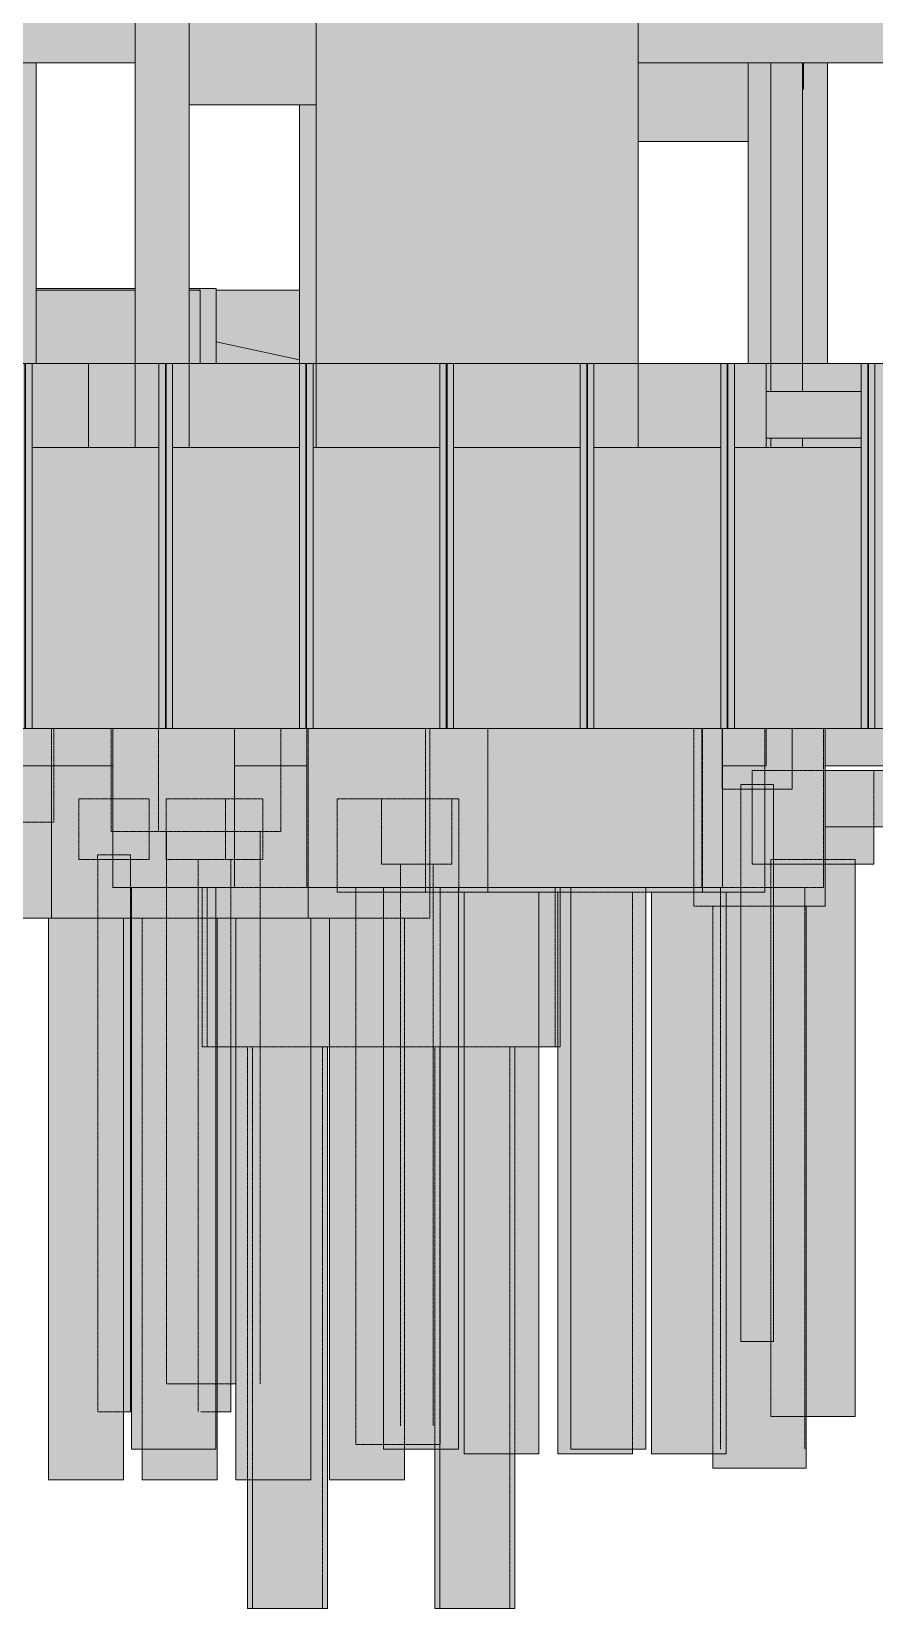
# Model space of a CAD drawing. Header units: centimetres. Extents: x -28 to 30806, y -3196 to 88064.
# Drawn here: x 25798 to 26699, y 78180 to 79864 of the extents above; entities that cross this region are included whole.
import ezdxf

# ---------------------------------------------------------------- set-up
doc = ezdxf.new("R2010")
doc.units = ezdxf.units.CM
doc.linetypes.add('Centro', pattern=[3.175, 0.635, -0.47625, 1.5875, -0.47625])
doc.linetypes.add('Traço', pattern=[0.635, 0.3175, -0.3175])
for name, color, linetype, lineweight in [('A-FLOR', 7, 'Continuous', 25), ('A-FLOR-LEVL', 7, 'Continuous', 9), ('S-BEAM', 7, 'Continuous', 25), ('S-COLS', 7, 'Continuous', 25), ('S-FNDN', 7, 'Continuous', 25), ('S-FNDN-HDLN', 7, 'Traço', 9)]:
    doc.layers.add(name, color=color, linetype=linetype, lineweight=lineweight)

# ---------------------------------------------------------------- blocks, each defined once
blk = doc.blocks.new('Estaca W Gerdau - W250X32_7-3763720-CT H 002 - CRT ESQ')
at = {"layer": 'S-FNDN', "linetype": 'Traço', "lineweight": 9, "true_color": 0xa4b9db}
blk.add_hatch(color=9, dxfattribs=at).paths.add_polyline_path([(-1880.1, 79120), (-1871.6, 79120), (-1871.6, 79510), (-1886.2, 79510), (-1886.2, 79120)], flags=0)
at = {"layer": 'S-FNDN', "lineweight": 9}
for p, q in [((-1886.2, 79510), (-1886.2, 79120)), ((-1871.6, 79510), (-1886.2, 79510)), ((-1879.3, 79120), (-1879.3, 79510)), ((-1878.5, 79510), (-1878.5, 79120)), ((-1871.6, 79510), (-1871.6, 79120)), ((-1871.6, 79120), (-1886.2, 79120))]:
    blk.add_line(p, q, dxfattribs=at)
blk = doc.blocks.new('PED_BLRET-1EST_R01_2019 - 75x75x65-V10-CT H 002 - CRT ESQ')
at = {"layer": 'S-FNDN-HDLN'}
for p, q in [((1305.6, 79340), (1340.6, 79340)), ((1305.6, 79335), (1305.6, 79340)), ((1340.6, 79340), (1340.6, 79335)), ((1340.6, 79335), (1305.6, 79335))]:
    blk.add_line(p, q, dxfattribs=at)
blk = doc.blocks.new('PED_BLRET-1EST_EXCENTRICA_R01_2019 - 110x130x100-V13-CT H 002 - CRT ESQ')
at = {"layer": 'S-FNDN-HDLN'}
for p, q in [((-326, 78945), (-326, 78950)), ((-236, 78950), (-236, 78945)), ((-251.6, 78945), (-326, 78945))]:
    blk.add_line(p, q, dxfattribs=at)
blk = doc.blocks.new('PED_BLRET-1EST_EXCENTRICA_R01_2019 - 110x130x100-3841337-CT H 002 - CRT ESQ')
at = {"layer": 'S-FNDN-HDLN'}
for p, q in [((117.3, 78980), (175.1, 78980)), ((117.3, 78975), (117.3, 78980)), ((175.1, 78975), (117.3, 78975)), ((175.1, 78980), (207.3, 78980)), ((207.3, 78975), (175.1, 78975)), ((207.3, 78980), (207.3, 78975))]:
    blk.add_line(p, q, dxfattribs=at)
blk = doc.blocks.new('PED_BLRET-1EST_R01_2019 - 75x75x65-V4-CT H 002 - CRT ESQ')
at = {"layer": 'S-FNDN-HDLN'}
for p, q in [((85.1, 79060), (110.9, 79060)), ((85.1, 79055), (85.1, 79060)), ((110.9, 79055), (85.1, 79055)), ((110.9, 79060), (120.1, 79060)), ((120.1, 79055), (110.9, 79055)), ((120.1, 79060), (120.1, 79055))]:
    blk.add_line(p, q, dxfattribs=at)

msp = doc.modelspace()

# ---------------------------------------------------------------- hatches: boundary and pattern name
at = {"layer": 'A-FLOR', "true_color": 0xc0c0c0}
msp.add_hatch(color=9, dxfattribs=at).paths.add_polyline_path([(26084.56, 79510), (26084.51, 79513.64), (25995.77, 79532.84), (25995.77, 79510), (26084.51, 79510)], flags=0)
at = {"layer": 'S-BEAM', "true_color": 0xc0c0c0}
for points in [[(25639.09, 79831), (25909.08, 79831), (25909.08, 79916), (25286.06, 79916), (25286.06, 79831), (25432.3, 79831)], [(26673.02, 79831), (26879.82, 79831), (26879.81, 79916), (26446.07, 79916), (26446.07, 79831), (26622.81, 79831)], [(26052.66, 79786), (26102.33, 79786), (26102.33, 79888), (25966.81, 79888), (25966.81, 79786)], [(26563.81, 79747), (26563.81, 79831), (26446.07, 79831), (26446.07, 79747), (26516.79, 79747)], [(26622.81, 79803), (26622.81, 79831), (26621.56, 79830.89), (26621.56, 79803)], [(25994.27, 79510), (25995.77, 79510), (25995.77, 79590), (25978.02, 79590), (25978.02, 79588), (25978.67, 79588), (25978.67, 79510)], [(25904.06, 79510), (25909.08, 79510), (25909.08, 79588), (25901.92, 79588), (25901.92, 79510)], [(25966.82, 79510), (25978.67, 79510), (25978.67, 79588), (25966.81, 79588), (25966.81, 79510)], [(26084.56, 79513.63), (26084.56, 79588), (25995.77, 79588), (25995.77, 79532.84), (26084.51, 79513.64)], [(26673.02, 79015), (26775.94, 79015), (26775.94, 79075), (26645.81, 79075), (26645.81, 79015), (26666.02, 79015)]]:
    msp.add_hatch(color=9, dxfattribs=at).paths.add_polyline_path(points, flags=0)
h = msp.add_hatch(color=9, dxfattribs=at)
h.paths.add_polyline_path([(25845.88, 79588), (25909.08, 79588), (25909.08, 79590), (25803.31, 79590), (25803.31, 79588), (25809.28, 79588)], flags=0)
h.paths.add_polyline_path([(25582.56, 79588), (25592.81, 79588), (25592.81, 79590), (25561.81, 79590), (25561.81, 79588), (25566.46, 79588)], flags=0)
h.paths.add_polyline_path([(25976, 79588), (25978.02, 79588), (25978.02, 79590), (25966.81, 79589.89), (25966.81, 79588)], flags=0)
h.paths.add_polyline_path([(25619.81, 79588), (25753.31, 79588.23), (25753.31, 79590), (25619.81, 79590), (25619.81, 79589.47)], flags=0)
h = msp.add_hatch(color=9, dxfattribs=at)
h.paths.add_polyline_path([(25286.06, 79510), (25592.81, 79510), (25592.81, 79588), (25286.06, 79588), (25286.06, 79519.79)], flags=0)
h.paths.add_polyline_path([(25901.92, 79510), (25901.92, 79588), (25803.31, 79588), (25803.31, 79510), (25897.57, 79510)], flags=0)
h.paths.add_polyline_path([(25753.31, 79510), (25753.31, 79588), (25619.81, 79588), (25619.81, 79510), (25742.48, 79510)], flags=0)
h = msp.add_hatch(color=9, dxfattribs=at)
h.paths.add_polyline_path([(25689.61, 79080), (25885.34, 79080), (25885.34, 79120), (25401.76, 79120), (25401.76, 79080), (25639.09, 79080)], flags=0)
h.paths.add_polyline_path([(25334.51, 79120), (25334.51, 79120), (25328.91, 79120)], flags=0)
h.paths.add_polyline_path([(25432.3, 79420), (25484.51, 79420), (25484.51, 79510), (25349.11, 79510), (25349.11, 79420)], flags=0)
h.paths.add_polyline_path([(25499.11, 79420), (25634.51, 79420), (25634.51, 79510), (25499.11, 79510), (25499.11, 79443.74)], flags=0)
h.paths.add_polyline_path([(25334.51, 79420), (25334.51, 79510), (25286.06, 79510), (25286.06, 79420), (25328.91, 79420)], flags=0)
h.paths.add_polyline_path([(25859.12, 79420), (25859.12, 79510), (25799.11, 79510), (25799.11, 79420), (25845.88, 79420)], flags=0)
h.paths.add_polyline_path([(25784.51, 79420), (25784.51, 79510), (25649.11, 79510), (25649.11, 79420), (25753.57, 79420)], flags=0)
h = msp.add_hatch(color=9, dxfattribs=at)
h.paths.add_polyline_path([(26015.34, 79080), (26092.28, 79080), (26092.12, 79120), (26015.34, 79120), (26015.34, 79090.73)], flags=0)
h.paths.add_polyline_path([(26099.11, 79420), (26102.33, 79420), (26102.33, 79510), (26099.11, 79510), (26099.11, 79443.74)], flags=0)
h.paths.add_polyline_path([(26082.26, 79420), (26084.51, 79420), (26084.51, 79510), (25966.81, 79510), (25966.81, 79420), (26052.66, 79420)], flags=0)
h = msp.add_hatch(color=9, dxfattribs=at)
h.paths.add_polyline_path([(26575.81, 79080), (26575.81, 79120), (26536.28, 79120), (26536.28, 79080), (26569.63, 79080)], flags=0)
h.paths.add_polyline_path([(26446.07, 79420), (26534.51, 79420), (26534.51, 79510), (26446.07, 79510), (26446.07, 79443.74)], flags=0)
h.paths.add_polyline_path([(26575.81, 79420), (26575.81, 79510), (26549.11, 79510), (26549.11, 79420), (26569.63, 79420)], flags=0)
h = msp.add_hatch(color=9, dxfattribs=at)
h.paths.add_polyline_path([(26582.81, 79080), (26582.81, 79120), (26575.81, 79120), (26575.81, 79080), (26581.55, 79080)], flags=0)
h.paths.add_polyline_path([(26582.81, 79420), (26582.81, 79420), (26582.81, 79510), (26575.81, 79510), (26575.81, 79420), (26582.61, 79420)], flags=0)
h = msp.add_hatch(color=9, dxfattribs=at)
h.paths.add_polyline_path([(26645.81, 79080), (26775.94, 79080), (26775.94, 79120), (26803.94, 79120), (26803.94, 79430), (26699.11, 79430), (26699.11, 79120), (26645.81, 79120), (26645.81, 79090.73)], flags=0)
h.paths.add_polyline_path([(26626.77, 79420), (26684.51, 79420), (26684.51, 79430), (26621.56, 79430), (26621.56, 79420)], flags=0)
h.paths.add_polyline_path([(26633.43, 79480), (26684.51, 79480), (26684.51, 79510), (26621.56, 79509.85), (26621.56, 79480), (26623.29, 79480)], flags=0)
h.paths.add_polyline_path([(26776.41, 79480), (26803.94, 79480), (26803.94, 79510), (26699.11, 79510), (26699.33, 79480)], flags=0)
h = msp.add_hatch(color=9, dxfattribs=at)
h.paths.add_polyline_path([(26673.02, 79430), (26684.51, 79430), (26684.51, 79480), (26582.81, 79480), (26582.81, 79430), (26653.22, 79430)], flags=0)
h.paths.add_polyline_path([(26798.2, 79430), (26856.82, 79430), (26856.82, 79480), (26699.11, 79480), (26699.33, 79430), (26776.41, 79430)], flags=0)
h = msp.add_hatch(color=9, dxfattribs=at)
h.paths.add_polyline_path([(24584.29, 79120), (24584.51, 79120), (24584.29, 79178.98)], flags=0)
h.paths.add_polyline_path([(24599.11, 79120), (24734.51, 79120), (24734.4, 79420), (24599.11, 79420), (24599.11, 79178.98)], flags=0)
h.paths.add_polyline_path([(25742.48, 79120), (25784.51, 79120), (25784.51, 79420), (25649.11, 79420), (25649.11, 79120)], flags=0)
h.paths.add_polyline_path([(25799.11, 79120), (25934.51, 79120), (25934.51, 79420), (25799.11, 79420), (25799.11, 79178.98)], flags=0)
h.paths.add_polyline_path([(25634.51, 79120), (25634.51, 79420), (25499.11, 79420), (25499.11, 79120), (25613.24, 79120)], flags=0)
h.paths.add_polyline_path([(26684.51, 79120), (26684.51, 79420), (26549.11, 79420), (26549.11, 79120), (26673.02, 79120)], flags=0)
h.paths.add_polyline_path([(24749.11, 79120), (24884.51, 79120), (24884.51, 79420), (24749.11, 79420), (24749.11, 79134.86)], flags=0)
h.paths.add_polyline_path([(25484.51, 79120), (25484.51, 79420), (25349.11, 79420), (25349.11, 79120), (25484, 79120)], flags=0)
h.paths.add_polyline_path([(24899.11, 79120), (25034.51, 79120), (25034.51, 79420), (24899.11, 79420), (24899.11, 79355.48)], flags=0)
h.paths.add_polyline_path([(26534.51, 79120), (26534.51, 79420), (26399.11, 79420), (26399.11, 79120), (26466.23, 79120)], flags=0)
h.paths.add_polyline_path([(26384.51, 79120), (26384.51, 79420), (26249.11, 79420), (26249.11, 79120), (26362.84, 79120)], flags=0)
h.paths.add_polyline_path([(25049.11, 79120), (25184.51, 79120), (25184.51, 79420), (25049.11, 79420), (25049.11, 79178.98)], flags=0)
h.paths.add_polyline_path([(25199.11, 79120), (25334.51, 79120), (25334.51, 79420), (25199.11, 79420), (25199.11, 79134.86)], flags=0)
h.paths.add_polyline_path([(25949.11, 79120), (26084.51, 79120), (26084.51, 79420), (25949.11, 79420), (25949.11, 79178.98)], flags=0)
h.paths.add_polyline_path([(26099.11, 79120), (26234.51, 79120), (26234.51, 79420), (26099.11, 79420), (26099.11, 79178.98)], flags=0)
at = {"layer": 'S-COLS', "true_color": 0xc0c0c0}
for points in [[(25909.08, 79510), (25966.81, 79510), (25966.81, 79888), (25962.67, 79906), (25909.08, 79906), (25909.08, 79531.99)], [(26391.41, 79510), (26446.07, 79510), (26446.07, 79906), (26122.55, 79906), (26102.33, 79888), (26102.33, 79510), (26391.13, 79510)], [(25799.11, 79510), (25803.31, 79510), (25803.31, 79831), (25753.31, 79831), (25753.31, 79510), (25794.18, 79510)], [(26563.81, 79510), (26587.81, 79510), (26587.81, 79831), (26563.81, 79831), (26563.81, 79531.99)], [(26587.81, 79480), (26621.56, 79480), (26621.32, 79831), (26587.81, 79831), (26587.81, 79487.86)], [(26621.56, 79510), (26648.27, 79510), (26648.27, 79831), (26622.81, 79831), (26622.81, 79803), (26621.56, 79803), (26621.56, 79531.99)], [(26092.88, 79510), (26102.33, 79510), (26102.33, 79786), (26084.56, 79786), (26084.56, 79510), (26092.5, 79510)], [(26618.01, 79420), (26621.56, 79420), (26621.55, 79430), (26587.81, 79430), (26587.81, 79420), (26598.27, 79420)]]:
    msp.add_hatch(color=9, dxfattribs=at).paths.add_polyline_path(points, flags=0)
h = msp.add_hatch(color=9, dxfattribs=at)
h.paths.add_polyline_path([(25909.08, 79120), (25909.08, 79120), (25902.27, 79120)], flags=0)
h.paths.add_polyline_path([(25909.08, 79420), (25909.08, 79510), (25859.12, 79510), (25859.12, 79420), (25903.63, 79420)], flags=0)
h = msp.add_hatch(color=9, dxfattribs=at)
h.paths.add_polyline_path([(25966.81, 79420), (25966.81, 79510), (25949.11, 79510), (25949.27, 79420)], flags=0)
h.paths.add_polyline_path([(25909.08, 79420), (25934.51, 79420), (25934.51, 79510), (25909.08, 79510), (25909.08, 79443.74)], flags=0)
h = msp.add_hatch(color=9, dxfattribs=at)
h.paths.add_polyline_path([(26446.07, 79120), (26446.07, 79120), (26399.11, 79120)], flags=0)
h.paths.add_polyline_path([(26384.51, 79120), (26384.51, 79120), (26362.84, 79120)], flags=0)
h.paths.add_polyline_path([(26259.45, 79420), (26384.51, 79420), (26384.51, 79510), (26249.11, 79510), (26249.11, 79420)], flags=0)
h.paths.add_polyline_path([(26446.07, 79420), (26446.07, 79510), (26399.11, 79510), (26399.11, 79420)], flags=0)
h.paths.add_polyline_path([(26102.33, 79420), (26234.51, 79420), (26234.51, 79510), (26102.33, 79510), (26102.33, 79443.74)], flags=0)
h = msp.add_hatch(color=9, dxfattribs=at)
h.paths.add_polyline_path([(26583.96, 79420), (26587.81, 79420), (26587.81, 79430), (26582.81, 79430), (26582.81, 79420), (26583.69, 79420)], flags=0)
h.paths.add_polyline_path([(26587.81, 79480), (26587.81, 79510), (26582.81, 79510), (26583.2, 79480), (26585.53, 79480)], flags=0)
at = {"layer": 'S-FNDN', "true_color": 0xc0c0c0}
for points in [[(25885.34, 78950), (26015.34, 78950), (26015.34, 79120), (25885.34, 79120), (25885.34, 79002.48)], [(26092.28, 78950), (26536.28, 78950), (26536.28, 79120), (26092.28, 79120), (26092.28, 79002.48)], [(26606.28, 79055), (26610.81, 79055), (26610.81, 79120), (26582.81, 79120), (26582.81, 79080), (26581.55, 79080), (26581.55, 79055), (26604.36, 79055)], [(25689.61, 78917.29), (25819.61, 78917.29), (25819.61, 79080), (25709.41, 79080), (25709.41, 79070), (25689.61, 79070), (25689.61, 79002.48)], [(26569.63, 78945), (26581.55, 78945), (26581.55, 79080), (26536.28, 79080), (26536.28, 78950), (26514.91, 78950), (26514.91, 78945), (26543.78, 78945)], [(26555.81, 78465), (26590.81, 78465), (26590.81, 79055), (26581.55, 79055), (26581.55, 78945), (26555.81, 78945), (26555.81, 78472.97)], [(26645.81, 78975), (26698.02, 78975), (26698.02, 79015), (26645.81, 79015), (26645.81, 79002.48)], [(26625.81, 78385), (26678.02, 78385), (26678.02, 78975), (26645.81, 78975), (26645.81, 78930), (26625.81, 78930), (26625.81, 78472.97)], [(25905.5, 78350), (25950.34, 78350), (25950.34, 78950), (25905.5, 78950), (25905.5, 78384.72)], [(25971.76, 78350), (25995.19, 78350), (25995.19, 78950), (25950.34, 78950), (25950.34, 78350), (25964.95, 78350)], [(26174.28, 78917.29), (26174.28, 78950), (26093.77, 78950), (26093.77, 78917.29), (26156.06, 78917.29)], [(26176.69, 78350), (26254.28, 78350), (26254.28, 78950), (26174.28, 78950), (26174.28, 78350), (26176.69, 78350)], [(26259.45, 78945), (26285.74, 78945), (26285.74, 78950), (26254.28, 78950), (26254.28, 78945)], [(26374.28, 78350), (26454.28, 78350), (26454.28, 78950), (26374.28, 78950), (26374.28, 78384.72)], [(26260.32, 78345), (26340.32, 78345), (26340.32, 78945), (26260.32, 78945), (26260.32, 78384.72)], [(26360.32, 78345), (26440.32, 78345), (26439.99, 78350), (26374.28, 78350), (26374.28, 78945), (26360.32, 78945), (26360.32, 78384.72)], [(26460.93, 78345), (26540.32, 78345), (26540.32, 78945), (26460.32, 78945), (26460.32, 78345)], [(25887.33, 78317.29), (25896.69, 78317.29), (25896.69, 78917.29), (25816.69, 78917.29), (25816.69, 78317.29), (25882.4, 78317.29)], [(25904.07, 78390), (25904.07, 78917.29), (25896.69, 78917.29), (25896.69, 78390), (25903.48, 78390)], [(25916.69, 78317.29), (25996.69, 78317.29), (25996.69, 78917.29), (25995.19, 78917.29), (25995.19, 78350), (25916.69, 78350), (25916.69, 78340.59)], [(26016.69, 78317.29), (26096.69, 78317.29), (26096.69, 78917.29), (26016.69, 78917.29), (26016.69, 78340.59)], [(26116.69, 78317.29), (26196.69, 78317.29), (26196.69, 78350), (26174.28, 78350), (26174.28, 78917.29), (26116.69, 78917.29), (26116.69, 78340.59)], [(26569.63, 78330), (26575.81, 78330), (26575.81, 78465), (26555.81, 78465), (26555.81, 78930), (26540.32, 78930), (26540.32, 78345), (26525.81, 78345), (26525.81, 78330), (26567.99, 78330)], [(26620.36, 78330), (26625.81, 78330), (26625.81, 78930), (26590.81, 78930), (26590.81, 78465), (26575.81, 78465), (26575.81, 78330), (26616.26, 78330)], [(25996.69, 78390), (26008.7, 78390), (26008.7, 78780), (25996.69, 78780), (25996.69, 78420)], [(26008.7, 78390), (26011.38, 78390), (26011.38, 78780), (26008.7, 78780), (26008.7, 78420)], [(26011.38, 78420), (26016.69, 78420), (26016.69, 78780), (26011.38, 78780), (26011.38, 78428.84)], [(26067.46, 78180), (26114.41, 78180), (26114.41, 78780), (26096.69, 78780), (26096.69, 78317.29), (26034.41, 78317.29), (26034.41, 78180), (26060.73, 78180)], [(26243.77, 78180), (26314.41, 78180), (26313.97, 78345), (26260.32, 78345), (26260.32, 78780), (26254.28, 78780), (26254.28, 78350), (26234.41, 78350), (26234.41, 78180), (26243.32, 78180)], [(26229.04, 78180), (26234.41, 78180), (26234.28, 78350), (26229.04, 78350), (26229.04, 78208.22)], [(26029.64, 78180), (26034.41, 78180), (26034.39, 78317.29), (26029.04, 78317.29), (26029.04, 78180)]]:
    msp.add_hatch(color=9, dxfattribs=at).paths.add_polyline_path(points, flags=0)
h = msp.add_hatch(color=9, dxfattribs=at)
h.paths.add_polyline_path([(26540.32, 78930), (26555.81, 78930), (26555.81, 78945), (26540.32, 78945)], flags=0)
h.paths.add_polyline_path([(26621.32, 78930), (26645.81, 78930), (26645.81, 79120), (26610.81, 79120), (26610.81, 79055), (26590.81, 79055), (26590.81, 78930), (26595.48, 78930)], flags=0)
h = msp.add_hatch(color=9, dxfattribs=at)
h.paths.add_polyline_path([(26015.34, 78917.29), (26093.77, 78917.29), (26093.77, 78950), (26092.28, 78950), (26092.28, 79080), (26015.34, 79080), (26015.34, 78950), (25995.19, 78950), (25995.19, 78917.29), (26000.97, 78917.29)], flags=0)
h.paths.add_polyline_path([(25845.88, 78917.29), (25905.5, 78917.29), (25905.5, 78950), (25885.34, 78950), (25885.34, 79080), (25819.61, 79080), (25819.61, 78917.29)], flags=0)
h = msp.add_hatch(color=9, dxfattribs=at)
h.paths.add_polyline_path([(26466.23, 78945), (26514.91, 78945), (26514.91, 78950), (26454.28, 78950), (26454.28, 78945)], flags=0)
h.paths.add_polyline_path([(26285.74, 78945), (26374.28, 78945), (26374.28, 78950), (26285.74, 78950)], flags=0)
h = msp.add_hatch(color=9, dxfattribs=at)
h.paths.add_polyline_path([(25996.69, 78780), (26016.69, 78780), (26016.69, 78917.29), (25996.69, 78917.29), (25996.69, 78781.85)], flags=0)
h.paths.add_polyline_path([(26254.28, 78780), (26260.32, 78780), (26260.32, 78945), (26254.28, 78945), (26254.28, 78781.85)], flags=0)
h.paths.add_polyline_path([(26116.69, 78780), (26116.69, 78917.29), (26096.69, 78917.29), (26096.69, 78780), (26104.36, 78780)], flags=0)
h.paths.add_polyline_path([(26340.32, 78780), (26360.32, 78780), (26360.32, 78945), (26340.32, 78945), (26340.32, 78825.98)], flags=0)

# ---------------------------------------------------------------- linework, layer by layer
at = {"layer": 'A-FLOR', "lineweight": 9}
msp.add_line((26084.56, 79513.63), (25995.77, 79532.84), dxfattribs=at)
at = {"layer": 'A-FLOR-LEVL', "linetype": 'Centro'}
for p, q in [((24225.37, 79510), (29773.94, 79510)), ((24225.37, 79120), (29773.94, 79120))]:
    msp.add_line(p, q, dxfattribs=at)
at = {"layer": 'S-BEAM', "lineweight": 9}
for p, q in [((25909.08, 79831), (25909.08, 79916)), ((26446.07, 79916), (26446.07, 79831)), ((25966.81, 79786), (25966.81, 79888)), ((26102.33, 79786), (26102.33, 79888)), ((25286.06, 79831), (25909.08, 79831)), ((26879.82, 79831), (26446.07, 79831)), ((26622.81, 79803), (26622.81, 79831)), ((26621.56, 79803), (26622.81, 79803)), ((25966.81, 79786), (26102.33, 79786)), ((26446.07, 79747), (26563.81, 79747)), ((25803.31, 79590), (25909.08, 79590)), ((25966.81, 79590), (25978.02, 79590)), ((25995.77, 79590), (25978.02, 79590)), ((25978.02, 79590), (25978.02, 79588)), ((25995.77, 79510), (25995.77, 79590)), ((25803.31, 79588), (25901.92, 79588)), ((25901.92, 79588), (25909.08, 79588)), ((25966.81, 79588), (25978.67, 79588)), ((25978.67, 79510), (25978.67, 79588)), ((25995.77, 79588), (26084.56, 79588)), ((25859.12, 79510), (25799.11, 79510)), ((25859.12, 79510), (25859.12, 79420)), ((25966.81, 79510), (25966.81, 79420)), ((26084.51, 79510), (25966.81, 79510)), ((26102.33, 79510), (26099.11, 79510)), ((26102.33, 79420), (26102.33, 79510)), ((26534.51, 79510), (26446.07, 79510)), ((26446.07, 79510), (26446.07, 79420)), ((26575.81, 79510), (26549.11, 79510)), ((26575.81, 79510), (26582.81, 79510)), ((26582.81, 79480), (26582.81, 79510)), ((26684.51, 79510), (26621.56, 79510)), ((26582.81, 79430), (26582.81, 79480)), ((26582.81, 79480), (26582.81, 79430)), ((26582.81, 79480), (26684.51, 79480)), ((26582.81, 79420), (26582.81, 79430)), ((26582.81, 79430), (26684.51, 79430)), ((25934.51, 79420), (25799.11, 79420)), ((26084.51, 79420), (25949.27, 79420)), ((26234.51, 79420), (26099.11, 79420)), ((26384.51, 79420), (26249.11, 79420)), ((26534.51, 79420), (26399.11, 79420)), ((26684.51, 79420), (26549.11, 79420)), ((25799.11, 79120), (25934.51, 79120)), ((25949.27, 79120), (26084.51, 79120)), ((26099.11, 79120), (26234.51, 79120)), ((26249.11, 79120), (26384.51, 79120)), ((26399.11, 79120), (26534.51, 79120)), ((26549.11, 79120), (26684.51, 79120)), ((26582.81, 79080), (26582.81, 79120)), ((25885.34, 79080), (25401.76, 79080)), ((26015.34, 79080), (26092.28, 79080)), ((26536.28, 79080), (26575.81, 79080)), ((26582.81, 79080), (26575.81, 79080)), ((26645.81, 79080), (26775.94, 79080)), ((26645.81, 79075), (26775.94, 79075)), ((26775.94, 79015), (26645.81, 79015))]:
    msp.add_line(p, q, dxfattribs=at)
at = {"layer": 'S-COLS', "lineweight": 9}
for p, q in [((25909.08, 79906), (25909.08, 79510)), ((25966.81, 79510), (25966.81, 79906)), ((26102.33, 79906), (26102.33, 79510)), ((26446.07, 79510), (26446.07, 79906)), ((25803.31, 79831), (25803.31, 79510)), ((26563.81, 79831), (26563.81, 79510)), ((26587.81, 79831), (26587.81, 79510)), ((26621.56, 79831), (26621.56, 79480)), ((26648.27, 79831), (26648.27, 79510)), ((26084.56, 79786), (26084.56, 79510)), ((25859.12, 79510), (25859.12, 79420)), ((25909.12, 79510), (25859.12, 79510)), ((25909.08, 79510), (25909.08, 79420)), ((25934.51, 79510), (25909.08, 79510)), ((25934.51, 79510), (25909.08, 79510)), ((25909.12, 79510), (25909.12, 79420)), ((25966.81, 79510), (25949.27, 79510)), ((25966.81, 79510), (25949.27, 79510)), ((25966.81, 79420), (25966.81, 79510)), ((26102.33, 79510), (26102.33, 79420)), ((26234.51, 79510), (26102.33, 79510)), ((26234.51, 79510), (26102.33, 79510)), ((26384.51, 79510), (26249.11, 79510)), ((26384.51, 79510), (26249.11, 79510)), ((26446.07, 79510), (26399.11, 79510)), ((26446.07, 79510), (26399.11, 79510)), ((26446.07, 79420), (26446.07, 79510)), ((26587.81, 79510), (26582.81, 79510)), ((26587.81, 79510), (26582.81, 79510)), ((26587.81, 79510), (26587.81, 79480)), ((26621.56, 79510), (26587.81, 79510)), ((26621.56, 79510), (26621.56, 79480)), ((26587.81, 79430), (26587.81, 79420)), ((26621.56, 79430), (26621.56, 79420))]:
    msp.add_line(p, q, dxfattribs=at)
at = {"layer": 'S-FNDN', "lineweight": 9}
for p, q in [((25885.34, 78950), (25885.34, 79120)), ((26015.34, 78950), (26015.34, 79120)), ((26092.28, 78950), (26092.28, 79120)), ((26536.28, 78950), (26536.28, 79120)), ((26610.81, 79055), (26610.81, 79120)), ((26645.81, 78930), (26645.81, 79120)), ((25819.61, 79080), (25819.61, 78917.29)), ((26581.55, 78945), (26581.55, 79080)), ((26610.81, 79055), (26581.55, 79055)), ((26590.81, 78465), (26590.81, 79055)), ((26698.02, 78975), (26698.02, 79015)), ((26698.02, 78975), (26645.81, 78975)), ((26678.02, 78385), (26678.02, 78975)), ((26015.34, 78950), (25885.34, 78950)), ((25905.34, 78950), (25905.34, 78350)), ((25995.34, 78350), (25995.34, 78950)), ((26536.28, 78950), (26092.28, 78950)), ((26093.77, 78917.29), (26093.77, 78950)), ((26174.28, 78950), (26174.28, 78350)), ((26254.28, 78350), (26254.28, 78950)), ((26285.74, 78945), (26285.74, 78950)), ((26374.28, 78950), (26374.28, 78350)), ((26454.28, 78350), (26454.28, 78950)), ((26514.91, 78945), (26514.91, 78950)), ((26285.74, 78945), (26254.28, 78945)), ((26260.32, 78945), (26260.32, 78345)), ((26374.28, 78945), (26285.74, 78945)), ((26340.32, 78345), (26340.32, 78945)), ((26360.32, 78945), (26360.32, 78345)), ((26514.91, 78945), (26454.28, 78945)), ((26460.32, 78945), (26460.32, 78345)), ((26581.55, 78945), (26514.91, 78945)), ((26540.32, 78345), (26540.32, 78945)), ((26555.81, 78945), (26555.81, 78465)), ((25819.61, 78917.29), (25689.61, 78917.29)), ((25816.69, 78917.29), (25816.69, 78317.29)), ((25905.5, 78917.29), (25819.61, 78917.29)), ((25896.69, 78317.29), (25896.69, 78917.29)), ((25904.07, 78390), (25904.07, 78917.29)), ((26093.77, 78917.29), (25995.12, 78917.29)), ((25996.69, 78317.29), (25996.69, 78917.29)), ((26016.69, 78917.29), (26016.69, 78317.29)), ((26174.28, 78917.29), (26093.77, 78917.29)), ((26096.69, 78317.29), (26096.69, 78917.29)), ((26116.69, 78917.29), (26116.69, 78317.29)), ((26555.81, 78930), (26540.3, 78930)), ((26645.81, 78930), (26590.81, 78930)), ((26625.81, 78330), (26625.81, 78930)), ((26016.69, 78780), (25996.69, 78780)), ((26011.39, 78390), (26011.39, 78780)), ((26116.69, 78780), (26096.69, 78780)), ((26114.41, 78180), (26114.41, 78780)), ((26260.32, 78780), (26254.28, 78780)), ((26360.32, 78780), (26340.32, 78780)), ((26590.81, 78465), (26555.81, 78465)), ((26016.72, 78420), (26011.36, 78420)), ((25904.07, 78390), (25896.77, 78390)), ((26008.7, 78390), (25996.7, 78390)), ((26011.39, 78390), (26008.7, 78390)), ((26678.02, 78385), (26625.78, 78385)), ((25950.34, 78350), (25905.5, 78350)), ((25916.69, 78350), (25916.69, 78317.29)), ((25995.19, 78350), (25950.34, 78350)), ((26254.28, 78350), (26174.28, 78350)), ((26196.69, 78317.29), (26196.69, 78350)), ((26229.04, 78350), (26229.04, 78180)), ((26234.41, 78350), (26234.41, 78180)), ((26340.32, 78345), (26260.32, 78345)), ((26314.41, 78180), (26314.41, 78345)), ((26440.32, 78345), (26360.32, 78345)), ((26454.28, 78350), (26374.28, 78350)), ((26440.32, 78345), (26440.32, 78350)), ((26540.32, 78345), (26460.32, 78345)), ((26525.81, 78345), (26525.81, 78330)), ((26575.81, 78330), (26525.81, 78330)), ((26625.81, 78330), (26575.81, 78330)), ((25896.69, 78317.29), (25816.69, 78317.29)), ((25996.69, 78317.29), (25916.69, 78317.29)), ((26096.69, 78317.29), (26016.69, 78317.29)), ((26029.04, 78317.29), (26029.04, 78180)), ((26034.41, 78317.29), (26034.41, 78180)), ((26196.69, 78317.29), (26116.69, 78317.29)), ((26034.39, 78180), (26029.04, 78180)), ((26114.41, 78180), (26034.41, 78180)), ((26234.39, 78180), (26229.04, 78180)), ((26314.41, 78180), (26234.41, 78180))]:
    msp.add_line(p, q, dxfattribs=at)
at = {"layer": 'S-FNDN-HDLN'}
for p, q in [((25819.61, 79120), (25819.61, 79080.01)), ((25822.34, 79120), (25822.34, 79020)), ((25883.48, 79010), (25883.48, 79120)), ((25933.9, 79010), (25933.9, 79120)), ((25949.12, 79120), (25949.27, 79120)), ((26064.51, 79120), (26064.51, 79010)), ((26093.77, 78950.01), (26093.77, 79120)), ((26219.1, 78945), (26219.1, 79120)), ((26223.77, 78917.29), (26223.77, 79120)), ((26285.74, 78950.01), (26285.74, 79120)), ((26505.81, 78930), (26505.81, 79120)), ((26514.18, 78950), (26514.18, 79120)), ((26514.91, 78950.01), (26514.91, 79120)), ((26535.81, 79070), (26535.81, 79120)), ((26581.55, 79080), (26581.55, 79120)), ((26644.18, 78950), (26644.18, 79120)), ((26535.81, 79055), (26535.81, 79070)), ((26568.02, 79075), (26618.02, 79075)), ((26568.02, 78975), (26568.02, 79075)), ((26618.02, 79075), (26645.81, 79075)), ((26698.02, 79015.01), (26698.02, 79075)), ((26581.54, 79055), (26535.81, 79055)), ((26555.81, 79055), (26555.81, 78945.01)), ((25849.07, 79045), (25924.07, 79045)), ((25849.07, 78980), (25849.07, 79045)), ((25924.07, 78980), (25924.07, 79045)), ((25942.18, 79045), (25963.03, 79045)), ((25942.18, 78980), (25942.18, 79045)), ((25963.03, 79045), (25979.18, 79045)), ((25979.18, 79045), (26005.66, 79045)), ((26005.66, 79045), (26045.6, 79045)), ((26005.66, 78980), (26005.66, 79045)), ((26045.6, 79045), (26045.6, 78980)), ((26124.69, 79045), (26141.56, 79045)), ((26124.69, 78945), (26124.69, 79045)), ((26141.56, 79045), (26172.3, 79045)), ((26172.31, 79045), (26247.31, 79045)), ((26172.31, 78975), (26172.31, 79045)), ((26247.31, 78975), (26247.31, 79045)), ((26247.31, 79045), (26254.69, 79045)), ((26254.69, 78945), (26254.69, 79045)), ((25822.34, 79020), (25719.26, 79020)), ((25933.9, 79010), (25883.48, 79010)), ((26064.51, 79010), (25933.9, 79010)), ((25942.65, 79010), (25942.65, 78420)), ((26042.65, 78420), (26042.65, 79010)), ((25924.07, 78980), (25849.07, 78980)), ((25869.07, 78980), (25869.07, 78390)), ((25904.07, 78917.3), (25904.07, 78980)), ((26005.66, 78980), (25942.18, 78980)), ((25976.39, 78980), (25976.39, 78390)), ((26045.6, 78980), (26005.66, 78980)), ((26011.39, 78780.01), (26011.39, 78980)), ((26247.31, 78975), (26172.31, 78975)), ((26192.31, 78975), (26192.31, 78375)), ((26227.31, 78375), (26227.31, 78975)), ((26645.8, 78975), (26568.02, 78975)), ((26588.02, 78975), (26588.02, 78385)), ((25980.54, 78780), (25980.54, 78950)), ((25985.91, 78780), (25985.91, 78950)), ((26015.35, 78950), (26092.28, 78950)), ((26357.54, 78780), (26357.54, 78950)), ((26362.91, 78780), (26362.91, 78950)), ((26534.18, 78950), (26534.18, 78350)), ((26644.18, 78950), (26536.29, 78950)), ((26624.18, 78350), (26624.18, 78950)), ((26219.1, 78945), (26124.69, 78945)), ((26144.69, 78945), (26144.69, 78355)), ((26254.27, 78945), (26219.1, 78945)), ((26234.69, 78355), (26234.69, 78945)), ((26454.27, 78945), (26374.29, 78945)), ((26440.32, 78350.01), (26440.32, 78945)), ((25995.12, 78917.29), (25905.5, 78917.29)), ((25916.69, 78917.29), (25916.69, 78350.01)), ((26223.77, 78917.29), (26174.28, 78917.29)), ((26196.69, 78350.01), (26196.69, 78917.29)), ((26540.3, 78930), (26505.81, 78930)), ((26525.81, 78930), (26525.81, 78345.01)), ((26590.8, 78930), (26555.81, 78930)), ((25985.9, 78780), (25980.54, 78780)), ((25996.68, 78780), (25985.91, 78780)), ((26096.68, 78780), (26016.69, 78780)), ((26029.04, 78780), (26029.04, 78317.3)), ((26034.41, 78780), (26034.41, 78317.3)), ((26109.04, 78180), (26109.04, 78780)), ((26254.28, 78780), (26116.69, 78780)), ((26229.04, 78780), (26229.04, 78350.01)), ((26234.41, 78780), (26234.41, 78350.01)), ((26340.32, 78780), (26260.33, 78780)), ((26309.04, 78180), (26309.04, 78780)), ((26314.41, 78345.01), (26314.41, 78780)), ((26362.91, 78780), (26360.33, 78780)), ((26010.66, 78420), (25942.65, 78420)), ((25942.92, 78420), (25974.65, 78420)), ((26011.36, 78420), (26010.66, 78420)), ((26010.71, 78420), (26011.37, 78420)), ((26016.77, 78420), (26016.73, 78420)), ((25896.77, 78390), (25869.07, 78390)), ((25996.7, 78390), (25979.08, 78390)), ((26011.39, 78390), (26011.38, 78390)), ((26625.78, 78385), (26588.02, 78385)), ((26234.69, 78355), (26144.69, 78355)), ((26034.41, 78180), (26034.39, 78180)), ((26234.41, 78180), (26234.39, 78180))]:
    msp.add_line(p, q, dxfattribs=at)

# ---------------------------------------------------------------- block references
at = {"layer": 'S-FNDN', "lineweight": 9}
for p in [(27670.67, 0), (27820.67, 0), (27970.67, 0), (28120.67, 0), (28270.67, 0), (28420.67, 0), (28570.67, 0)]:
    msp.add_blockref('Estaca W Gerdau - W250X32_7-3763720-CT H 002 - CRT ESQ', p, dxfattribs=at)
at = {"layer": 'S-FNDN', "linetype": 'Traço', "lineweight": 9}
for name, p in [('PED_BLRET-1EST_R01_2019 - 75x75x65-V4-CT H 002 - CRT ESQ', (26470.67, 0)), ('PED_BLRET-1EST_R01_2019 - 75x75x65-V10-CT H 002 - CRT ESQ', (24563.43, -355)), ('PED_BLRET-1EST_EXCENTRICA_R01_2019 - 110x130x100-3841337-CT H 002 - CRT ESQ', (26470.67, 0)), ('PED_BLRET-1EST_EXCENTRICA_R01_2019 - 110x130x100-V13-CT H 002 - CRT ESQ', (26470.67, 0))]:
    msp.add_blockref(name, p, dxfattribs=at)

doc.saveas('drawing.dxf')
